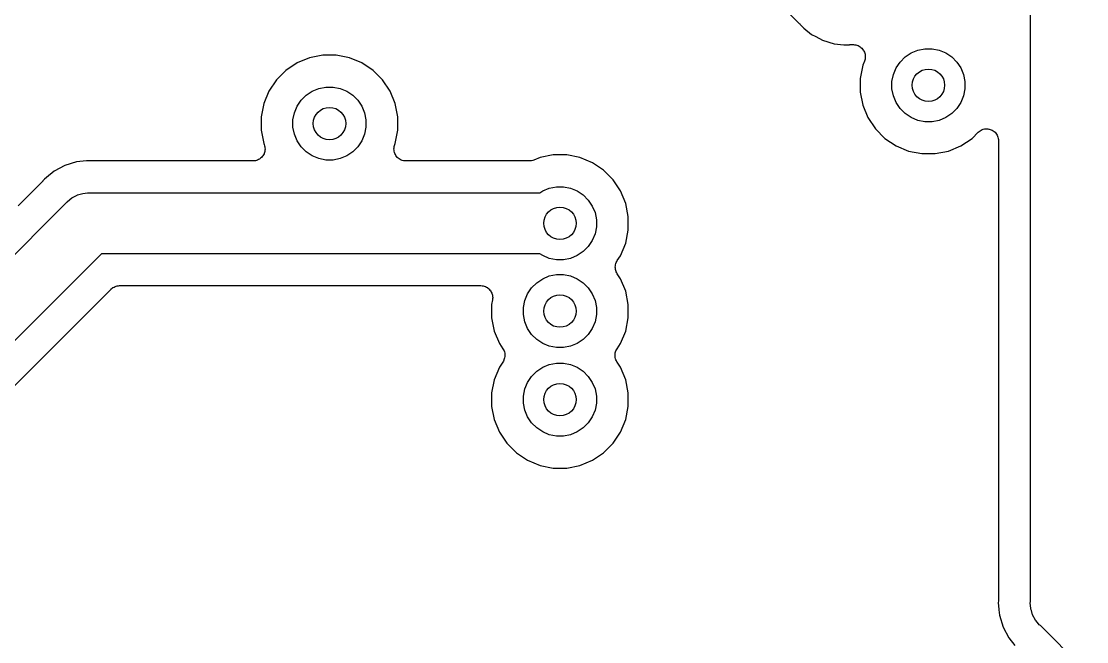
# Model space of a CAD drawing. Extents: x 3.6 to 7.49, y -4.48 to -2.36.
# Drawn here: x 3.872 to 4.397, y -3.804 to -3.498 of the extents above; entities that cross this region are included whole.
import ezdxf

# ---------------------------------------------------------------- set-up
doc = ezdxf.new("R2010")
doc.units = 0
doc.header["$MEASUREMENT"] = 0
doc.layers.add('BLACK', color=7, linetype='CONTINUOUS')

msp = doc.modelspace()

# ---------------------------------------------------------------- linework, layer by layer
at = {"layer": 'BLACK', "linetype": 'CONTINUOUS'}
for p, q in [((4.36965, -3.78391), (4.36965, -3.29956)), ((4.17008, -3.41317), (4.25572, -3.49882)), ((4.25572, -3.49882), (4.25578, -3.49887)), ((4.25578, -3.49887), (4.25594, -3.49907)), ((4.25594, -3.49907), (4.25611, -3.49924)), ((4.25611, -3.49924), (4.25689, -3.50019)), ((4.25689, -3.50019), (4.25784, -3.50097)), ((4.25784, -3.50097), (4.25784, -3.50097)), ((4.25784, -3.50097), (4.26157, -3.50404)), ((4.26157, -3.50404), (4.26364, -3.50514)), ((4.26364, -3.50514), (4.26365, -3.50514)), ((4.26365, -3.50514), (4.26692, -3.50689)), ((4.26692, -3.50689), (4.27271, -3.50865)), ((4.27271, -3.50865), (4.27752, -3.50912)), ((4.27752, -3.50912), (4.27752, -3.50912)), ((4.27752, -3.50912), (4.27874, -3.50924)), ((4.27874, -3.50924), (4.27996, -3.50912)), ((4.27996, -3.50912), (4.28004, -3.50912)), ((4.28004, -3.50912), (4.28029, -3.50912)), ((4.28029, -3.50912), (4.28054, -3.50909)), ((4.28054, -3.50909), (4.28223, -3.50909)), ((4.28223, -3.50909), (4.28227, -3.50909)), ((4.28227, -3.50909), (4.28228, -3.50909)), ((4.28228, -3.50909), (4.28228, -3.50909)), ((4.28228, -3.50909), (4.28231, -3.5091)), ((4.28231, -3.5091), (4.28286, -3.50916)), ((4.28286, -3.50916), (4.28342, -3.50922)), ((4.28342, -3.50922), (4.28344, -3.50922)), ((4.28344, -3.50922), (4.28345, -3.50922)), ((4.28345, -3.50922), (4.28398, -3.50939)), ((4.28398, -3.50939), (4.28452, -3.50956)), ((4.28452, -3.50956), (4.28454, -3.50957)), ((4.28454, -3.50957), (4.28455, -3.50957)), ((4.28455, -3.50957), (4.28504, -3.50984)), ((4.28504, -3.50984), (4.28554, -3.51011)), ((4.28554, -3.51011), (4.28555, -3.51012)), ((4.28555, -3.51012), (4.28556, -3.51013)), ((4.28556, -3.51013), (4.28599, -3.51049)), ((4.28599, -3.51049), (4.28642, -3.51085)), ((4.28642, -3.51085), (4.28643, -3.51086)), ((4.28643, -3.51086), (4.28644, -3.51087)), ((4.28644, -3.51087), (4.28679, -3.5113)), ((4.28679, -3.5113), (4.28715, -3.51174)), ((4.28715, -3.51174), (4.28716, -3.51175)), ((4.28716, -3.51175), (4.28717, -3.51177)), ((4.28717, -3.51177), (4.28742, -3.51226)), ((4.28742, -3.51226), (4.28769, -3.51276)), ((4.28769, -3.51276), (4.28769, -3.51277)), ((4.28769, -3.51277), (4.2877, -3.51279)), ((4.2877, -3.51279), (4.28786, -3.51332)), ((4.31077, -3.51318), (4.31404, -3.51183)), ((4.31404, -3.51183), (4.31752, -3.51113)), ((4.31752, -3.51113), (4.32106, -3.51113)), ((4.32106, -3.51113), (4.32454, -3.51183)), ((4.32454, -3.51183), (4.32782, -3.51318)), ((4.00764, -3.51812), (4.00211, -3.52182)), ((4.01378, -3.51558), (4.00764, -3.51812)), ((4.0203, -3.51428), (4.01378, -3.51558)), ((4.02695, -3.51428), (4.0203, -3.51428)), ((4.03347, -3.51558), (4.02695, -3.51428)), ((4.03961, -3.51812), (4.03347, -3.51558)), ((4.04514, -3.52182), (4.03961, -3.51812)), ((4.28768, -3.51726), (4.28684, -3.51929)), ((4.28784, -3.51672), (4.28768, -3.51726)), ((4.28801, -3.51619), (4.28784, -3.51672)), ((4.28786, -3.51332), (4.28802, -3.51386)), ((4.28802, -3.51616), (4.28801, -3.51617)), ((4.28801, -3.51617), (4.28801, -3.51619)), ((4.28802, -3.51386), (4.28802, -3.51388)), ((4.28802, -3.51388), (4.28803, -3.51389)), ((4.28807, -3.5156), (4.28802, -3.51616)), ((4.28803, -3.51389), (4.28808, -3.51445)), ((4.28813, -3.51504), (4.28807, -3.5156)), ((4.28808, -3.51445), (4.28813, -3.51501)), ((4.28813, -3.51501), (4.28813, -3.51503)), ((4.28813, -3.51503), (4.28813, -3.51504)), ((4.30334, -3.52061), (4.30531, -3.51766)), ((4.30531, -3.51766), (4.30782, -3.51515)), ((4.30782, -3.51515), (4.31077, -3.51318)), ((4.32782, -3.51318), (4.33077, -3.51515)), ((4.33077, -3.51515), (4.33327, -3.51766)), ((4.33327, -3.51766), (4.33524, -3.52061)), ((4.00211, -3.52182), (3.99741, -3.52652)), ((4.04984, -3.52652), (4.04514, -3.52182)), ((4.28684, -3.51929), (4.28554, -3.52581)), ((4.30198, -3.52388), (4.30334, -3.52061)), ((4.33524, -3.52061), (4.3366, -3.52388)), ((3.99741, -3.52652), (3.99371, -3.53205)), ((4.05353, -3.53205), (4.04984, -3.52652)), ((4.28554, -3.52581), (4.28554, -3.53246)), ((4.30129, -3.52736), (4.30198, -3.52388)), ((4.30129, -3.53091), (4.30129, -3.52736)), ((4.3366, -3.52388), (4.33729, -3.52736)), ((4.33729, -3.52736), (4.33729, -3.53091)), ((3.99371, -3.53205), (3.99117, -3.53819)), ((4.00964, -3.53656), (4.01215, -3.53405)), ((4.01215, -3.53405), (4.0151, -3.53208)), ((4.0151, -3.53208), (4.01837, -3.53072)), ((4.01837, -3.53072), (4.02185, -3.53003)), ((4.02185, -3.53003), (4.02539, -3.53003)), ((4.02539, -3.53003), (4.02887, -3.53072)), ((4.02887, -3.53072), (4.03215, -3.53208)), ((4.03215, -3.53208), (4.0351, -3.53405)), ((4.0351, -3.53405), (4.0376, -3.53656)), ((4.05607, -3.53819), (4.05353, -3.53205)), ((4.28554, -3.53246), (4.28684, -3.53898)), ((4.30198, -3.53438), (4.30129, -3.53091)), ((4.33729, -3.53091), (4.3366, -3.53438)), ((3.99117, -3.53819), (3.98987, -3.54471)), ((4.00767, -3.53951), (4.00964, -3.53656)), ((4.0376, -3.53656), (4.03957, -3.53951)), ((4.05737, -3.54471), (4.05607, -3.53819)), ((4.28684, -3.53898), (4.28938, -3.54512)), ((4.30334, -3.53766), (4.30198, -3.53438)), ((4.30531, -3.54061), (4.30334, -3.53766)), ((4.33524, -3.53766), (4.33327, -3.54061)), ((4.3366, -3.53438), (4.33524, -3.53766)), ((4.00562, -3.54626), (4.00631, -3.54278)), ((4.00631, -3.54278), (4.00767, -3.53951)), ((4.03957, -3.53951), (4.04093, -3.54278)), ((4.04093, -3.54278), (4.04162, -3.54626)), ((4.30782, -3.54312), (4.30531, -3.54061)), ((4.31077, -3.54509), (4.30782, -3.54312)), ((4.33077, -3.54312), (4.32782, -3.54509)), ((4.33327, -3.54061), (4.33077, -3.54312)), ((3.98987, -3.54471), (3.98987, -3.55136)), ((4.00562, -3.5498), (4.00562, -3.54626)), ((4.00631, -3.55328), (4.00562, -3.5498)), ((4.04162, -3.5498), (4.04093, -3.55328)), ((4.04162, -3.54626), (4.04162, -3.5498)), ((4.05737, -3.55136), (4.05737, -3.54471)), ((4.28938, -3.54512), (4.29308, -3.55065)), ((4.31404, -3.54644), (4.31077, -3.54509)), ((4.31752, -3.54713), (4.31404, -3.54644)), ((4.32106, -3.54713), (4.31752, -3.54713)), ((4.32454, -3.54644), (4.32106, -3.54713)), ((4.32782, -3.54509), (4.32454, -3.54644)), ((3.98987, -3.55136), (3.99117, -3.55788)), ((4.00767, -3.55656), (4.00631, -3.55328)), ((4.04093, -3.55328), (4.03957, -3.55656)), ((4.05607, -3.55788), (4.05737, -3.55136)), ((4.29308, -3.55065), (4.29778, -3.55535)), ((4.3408, -3.55535), (4.34382, -3.55234)), ((4.34382, -3.55234), (4.34386, -3.55229)), ((4.34386, -3.55229), (4.34388, -3.55228)), ((4.34386, -3.55229), (4.34386, -3.55229)), ((4.34386, -3.55229), (4.34386, -3.55229)), ((4.34388, -3.55228), (4.34431, -3.55193)), ((4.34431, -3.55193), (4.34476, -3.55157)), ((4.34476, -3.55157), (4.34477, -3.55157)), ((4.34477, -3.55157), (4.34478, -3.55156)), ((4.34478, -3.55156), (4.34527, -3.5513)), ((4.34527, -3.5513), (4.34578, -3.55104)), ((4.34578, -3.55104), (4.34579, -3.55103)), ((4.34579, -3.55103), (4.3458, -3.55103)), ((4.3458, -3.55103), (4.34634, -3.55087)), ((4.34634, -3.55087), (4.34689, -3.55071)), ((4.34689, -3.55071), (4.3469, -3.55071)), ((4.3469, -3.55071), (4.34691, -3.55071)), ((4.34691, -3.55071), (4.34747, -3.55066)), ((4.34747, -3.55066), (4.34803, -3.55061)), ((4.34803, -3.55061), (4.34804, -3.55061)), ((4.34804, -3.55061), (4.34805, -3.55061)), ((4.34805, -3.55061), (4.34862, -3.55067)), ((4.34862, -3.55067), (4.34918, -3.55073)), ((4.34918, -3.55073), (4.34919, -3.55073)), ((4.34919, -3.55073), (4.3492, -3.55073)), ((4.3492, -3.55073), (4.34975, -3.5509)), ((4.34975, -3.5509), (4.35028, -3.55107)), ((4.35028, -3.55107), (4.35029, -3.55107)), ((4.35029, -3.55107), (4.3503, -3.55108)), ((4.3503, -3.55108), (4.3508, -3.55135)), ((4.3508, -3.55135), (4.35129, -3.55162)), ((4.35129, -3.55162), (4.3513, -3.55162)), ((4.3513, -3.55162), (4.35131, -3.55163)), ((4.35131, -3.55163), (4.35174, -3.55198)), ((4.35174, -3.55198), (4.35218, -3.55235)), ((4.35218, -3.55235), (4.35219, -3.55236)), ((4.35219, -3.55236), (4.3522, -3.55236)), ((4.3522, -3.55236), (4.35255, -3.5528)), ((4.35255, -3.5528), (4.35291, -3.55324)), ((4.35291, -3.55324), (4.35292, -3.55325)), ((4.35292, -3.55325), (4.35292, -3.55326)), ((4.35292, -3.55326), (4.35318, -3.55375)), ((4.35318, -3.55375), (4.35345, -3.55426)), ((4.35345, -3.55426), (4.35346, -3.55427)), ((4.35346, -3.55427), (4.35346, -3.55428)), ((4.35346, -3.55428), (4.35362, -3.55482)), ((4.35362, -3.55482), (4.35379, -3.55536)), ((3.99117, -3.55788), (3.99136, -3.55833)), ((3.99136, -3.55833), (3.99138, -3.55838)), ((3.99138, -3.55838), (3.99138, -3.55838)), ((3.99138, -3.55838), (3.99138, -3.55838)), ((3.99138, -3.55838), (3.99139, -3.55841)), ((3.99139, -3.55841), (3.99155, -3.55894)), ((3.99155, -3.55894), (3.9917, -3.55948)), ((3.9917, -3.55948), (3.99171, -3.5595)), ((3.99171, -3.5595), (3.99171, -3.55951)), ((3.99171, -3.55951), (3.99176, -3.56007)), ((3.99176, -3.56007), (3.99181, -3.56063)), ((4.00964, -3.55951), (4.00767, -3.55656)), ((4.01215, -3.56201), (4.00964, -3.55951)), ((4.0376, -3.55951), (4.0351, -3.56201)), ((4.03957, -3.55656), (4.0376, -3.55951)), ((4.05544, -3.56055), (4.05549, -3.55999)), ((4.05549, -3.55999), (4.05555, -3.55943)), ((4.05555, -3.55942), (4.05556, -3.5594)), ((4.05555, -3.55943), (4.05555, -3.55942)), ((4.05556, -3.5594), (4.05572, -3.55887)), ((4.05572, -3.55887), (4.05588, -3.55833)), ((4.05588, -3.55833), (4.05607, -3.55788)), ((4.29778, -3.55535), (4.30331, -3.55904)), ((4.30331, -3.55904), (4.30945, -3.56158)), ((4.32914, -3.56158), (4.33528, -3.55904)), ((4.33528, -3.55904), (4.3408, -3.55535)), ((4.35379, -3.55536), (4.35379, -3.55537)), ((4.35379, -3.55537), (4.35379, -3.55538)), ((4.35379, -3.55538), (4.35384, -3.55594)), ((4.35384, -3.55594), (4.3539, -3.55651)), ((4.3539, -3.55651), (4.3539, -3.78285)), ((3.98915, -3.56553), (3.98865, -3.56578)), ((3.98916, -3.56552), (3.98915, -3.56553)), ((3.98917, -3.56551), (3.98916, -3.56552)), ((3.98961, -3.56515), (3.98917, -3.56551)), ((3.99004, -3.5648), (3.98961, -3.56515)), ((3.99005, -3.56479), (3.99004, -3.5648)), ((3.99006, -3.56478), (3.99005, -3.56479)), ((3.99042, -3.56435), (3.99006, -3.56478)), ((3.99078, -3.56392), (3.99042, -3.56435)), ((3.99079, -3.5639), (3.99078, -3.56392)), ((3.9908, -3.56389), (3.99079, -3.5639)), ((3.99107, -3.5634), (3.9908, -3.56389)), ((3.99134, -3.56291), (3.99107, -3.5634)), ((3.99135, -3.56288), (3.99134, -3.56289)), ((3.99134, -3.56289), (3.99134, -3.56291)), ((3.99151, -3.56234), (3.99135, -3.56288)), ((3.99168, -3.56181), (3.99151, -3.56234)), ((3.99169, -3.56178), (3.99168, -3.56179)), ((3.99168, -3.56179), (3.99168, -3.56181)), ((3.99175, -3.56121), (3.99169, -3.56178)), ((3.99181, -3.56066), (3.99175, -3.56121)), ((3.99181, -3.56063), (3.99181, -3.56065)), ((3.99181, -3.56065), (3.99181, -3.56066)), ((4.0151, -3.56398), (4.01215, -3.56201)), ((4.01837, -3.56534), (4.0151, -3.56398)), ((4.02185, -3.56603), (4.01837, -3.56534)), ((4.02887, -3.56534), (4.02539, -3.56603)), ((4.03215, -3.56398), (4.02887, -3.56534)), ((4.0351, -3.56201), (4.03215, -3.56398)), ((4.05544, -3.56056), (4.05544, -3.56055)), ((4.05544, -3.56058), (4.05544, -3.56056)), ((4.05549, -3.56114), (4.05544, -3.56058)), ((4.05554, -3.5617), (4.05549, -3.56114)), ((4.05554, -3.56171), (4.05554, -3.5617)), ((4.05555, -3.56173), (4.05554, -3.56171)), ((4.0557, -3.56226), (4.05555, -3.56173)), ((4.05587, -3.5628), (4.0557, -3.56226)), ((4.05587, -3.56282), (4.05587, -3.5628)), ((4.05588, -3.56283), (4.05587, -3.56282)), ((4.05614, -3.56333), (4.05588, -3.56283)), ((4.0564, -3.56382), (4.05614, -3.56333)), ((4.05641, -3.56384), (4.0564, -3.56382)), ((4.05642, -3.56385), (4.05641, -3.56384)), ((4.05677, -3.56428), (4.05642, -3.56385)), ((4.05712, -3.56472), (4.05677, -3.56428)), ((4.05713, -3.56473), (4.05712, -3.56472)), ((4.05714, -3.56474), (4.05713, -3.56473)), ((4.05757, -3.5651), (4.05714, -3.56474)), ((4.058, -3.56546), (4.05757, -3.5651)), ((4.05802, -3.56547), (4.058, -3.56546)), ((4.05803, -3.56548), (4.05802, -3.56547)), ((4.05852, -3.56575), (4.05803, -3.56548)), ((4.12756, -3.56479), (4.12453, -3.56605)), ((4.13408, -3.5635), (4.12756, -3.56479)), ((4.14073, -3.5635), (4.13408, -3.5635)), ((4.14725, -3.56479), (4.14073, -3.5635)), ((4.15339, -3.56734), (4.14725, -3.56479)), ((4.30945, -3.56158), (4.31597, -3.56288)), ((4.31597, -3.56288), (4.32262, -3.56288)), ((4.32262, -3.56288), (4.32914, -3.56158)), ((3.89301, -3.5687), (3.88767, -3.57155)), ((3.89881, -3.56694), (3.89301, -3.5687)), ((3.90361, -3.56647), (3.89881, -3.56694)), ((3.90484, -3.56635), (3.90361, -3.56647)), ((3.90361, -3.56647), (3.90361, -3.56647)), ((3.90606, -3.56647), (3.90484, -3.56635)), ((3.90631, -3.56647), (3.90606, -3.56647)), ((3.90655, -3.5665), (3.90631, -3.56647)), ((3.90664, -3.5665), (3.90655, -3.5665)), ((3.9859, -3.5665), (3.90664, -3.5665)), ((3.98647, -3.56644), (3.9859, -3.5665)), ((3.98702, -3.56639), (3.98647, -3.56644)), ((3.98704, -3.56639), (3.98702, -3.56639)), ((3.98705, -3.56638), (3.98704, -3.56639)), ((3.98759, -3.56622), (3.98705, -3.56638)), ((3.98813, -3.56606), (3.98759, -3.56622)), ((3.98814, -3.56605), (3.98813, -3.56606)), ((3.98815, -3.56605), (3.98814, -3.56605)), ((3.98865, -3.56578), (3.98815, -3.56605)), ((4.02539, -3.56603), (4.02185, -3.56603)), ((4.05901, -3.56602), (4.05852, -3.56575)), ((4.05903, -3.56602), (4.05901, -3.56602)), ((4.05904, -3.56603), (4.05903, -3.56602)), ((4.05958, -3.5662), (4.05904, -3.56603)), ((4.06011, -3.56637), (4.05958, -3.5662)), ((4.06013, -3.56637), (4.06011, -3.56637)), ((4.06014, -3.56637), (4.06013, -3.56637)), ((4.0607, -3.56643), (4.06014, -3.56637)), ((4.06126, -3.5665), (4.0607, -3.56643)), ((4.06129, -3.5665), (4.06126, -3.5665)), ((4.06134, -3.5665), (4.06129, -3.5665)), ((4.06129, -3.5665), (4.06129, -3.5665)), ((4.06129, -3.5665), (4.06129, -3.5665)), ((4.12227, -3.5665), (4.06134, -3.5665)), ((4.12281, -3.56644), (4.12227, -3.5665)), ((4.12335, -3.5664), (4.12281, -3.56644)), ((4.12338, -3.56639), (4.12335, -3.5664)), ((4.12342, -3.56638), (4.12338, -3.56639)), ((4.12394, -3.56623), (4.12342, -3.56638)), ((4.12445, -3.56608), (4.12394, -3.56623)), ((4.12452, -3.56605), (4.12445, -3.56608)), ((4.12453, -3.56605), (4.12452, -3.56605)), ((4.12452, -3.56605), (4.12452, -3.56605)), ((4.12452, -3.56605), (4.12452, -3.56605)), ((4.15891, -3.57103), (4.15339, -3.56734)), ((3.88299, -3.5754), (3.88221, -3.57635)), ((3.88394, -3.57462), (3.88299, -3.5754)), ((3.88767, -3.57155), (3.88394, -3.57462)), ((3.88394, -3.57462), (3.88394, -3.57462)), ((4.16362, -3.57573), (4.15891, -3.57103)), ((4.16731, -3.58126), (4.16362, -3.57573)), ((3.88182, -3.57677), (3.86992, -3.58868)), ((3.88198, -3.57658), (3.88182, -3.57677)), ((3.88216, -3.57641), (3.88198, -3.57658)), ((3.88221, -3.57635), (3.88216, -3.57641)), ((4.12745, -3.58224), (4.12888, -3.58129)), ((4.12888, -3.58129), (4.13215, -3.57994)), ((4.13215, -3.57994), (4.13563, -3.57924)), ((4.13563, -3.57924), (4.13917, -3.57924)), ((4.13917, -3.57924), (4.14265, -3.57994)), ((4.14265, -3.57994), (4.14593, -3.58129)), ((4.14593, -3.58129), (4.14888, -3.58326)), ((4.16985, -3.5874), (4.16731, -3.58126)), ((3.89371, -3.58716), (3.89418, -3.58659)), ((3.89418, -3.58659), (3.89548, -3.58552)), ((3.89548, -3.58552), (3.89646, -3.58471)), ((3.89646, -3.58471), (3.89907, -3.58332)), ((3.89907, -3.58332), (3.89925, -3.58326)), ((3.89925, -3.58326), (3.90189, -3.58246)), ((3.90189, -3.58246), (3.9041, -3.58224)), ((3.9041, -3.58224), (3.90484, -3.58217)), ((3.9041, -3.58224), (3.9041, -3.58224)), ((3.90484, -3.58217), (3.90557, -3.58224)), ((3.90557, -3.58224), (4.12745, -3.58224)), ((4.14888, -3.58326), (4.15138, -3.58577)), ((4.15138, -3.58577), (4.15335, -3.58872)), ((3.84409, -3.63678), (3.89371, -3.58716)), ((4.15335, -3.58872), (4.15471, -3.59199)), ((4.17115, -3.59392), (4.16985, -3.5874)), ((4.15471, -3.59199), (4.1554, -3.59547)), ((4.1554, -3.59547), (4.1554, -3.59902)), ((4.17115, -3.60057), (4.17115, -3.59392)), ((4.1554, -3.59902), (4.15471, -3.60249)), ((4.16985, -3.60709), (4.17115, -3.60057)), ((4.15335, -3.60577), (4.15138, -3.60872)), ((4.15471, -3.60249), (4.15335, -3.60577)), ((4.16731, -3.61323), (4.16985, -3.60709)), ((3.91105, -3.61224), (3.84673, -3.67656)), ((4.12745, -3.61224), (3.91105, -3.61224)), ((4.12888, -3.6132), (4.12745, -3.61224)), ((4.14888, -3.61123), (4.14593, -3.6132)), ((4.15138, -3.60872), (4.14888, -3.61123)), ((4.13215, -3.61455), (4.12888, -3.6132)), ((4.13563, -3.61524), (4.13215, -3.61455)), ((4.13917, -3.61524), (4.13563, -3.61524)), ((4.14265, -3.61455), (4.13917, -3.61524)), ((4.14593, -3.6132), (4.14265, -3.61455)), ((4.16478, -3.61828), (4.16483, -3.61774)), ((4.16483, -3.61774), (4.16484, -3.61771)), ((4.16484, -3.61768), (4.16501, -3.61716)), ((4.16484, -3.61771), (4.16484, -3.61768)), ((4.16501, -3.61716), (4.16517, -3.61663)), ((4.16517, -3.61663), (4.16518, -3.61661)), ((4.16518, -3.61661), (4.16519, -3.61659)), ((4.16519, -3.61659), (4.16545, -3.6161)), ((4.16545, -3.6161), (4.16571, -3.61562)), ((4.16571, -3.61562), (4.16731, -3.61323)), ((4.12888, -3.6246), (4.13215, -3.62324)), ((4.13215, -3.62324), (4.13563, -3.62255)), ((4.13563, -3.62255), (4.13917, -3.62255)), ((4.13917, -3.62255), (4.14265, -3.62324)), ((4.14265, -3.62324), (4.14593, -3.6246)), ((4.16472, -3.61883), (4.16478, -3.61828)), ((4.16472, -3.61886), (4.16472, -3.61883)), ((4.16472, -3.61888), (4.16472, -3.61886)), ((4.16477, -3.61943), (4.16472, -3.61888)), ((4.16482, -3.61998), (4.16477, -3.61943)), ((4.16483, -3.62), (4.16482, -3.61998)), ((4.16483, -3.62003), (4.16483, -3.62)), ((4.16499, -3.62056), (4.16483, -3.62003)), ((4.16514, -3.62109), (4.16499, -3.62056)), ((4.16515, -3.62111), (4.16514, -3.62109)), ((4.16516, -3.62113), (4.16515, -3.62111)), ((4.16541, -3.62162), (4.16516, -3.62113)), ((4.16567, -3.62211), (4.16541, -3.62162)), ((4.1657, -3.62215), (4.16567, -3.62211)), ((4.16571, -3.62218), (4.1657, -3.62215)), ((4.1657, -3.62215), (4.1657, -3.62215)), ((4.1657, -3.62215), (4.1657, -3.62215)), ((4.16731, -3.62457), (4.16571, -3.62218)), ((3.9168, -3.62894), (3.91728, -3.6287)), ((3.91728, -3.6287), (3.91777, -3.62844)), ((3.91777, -3.62844), (3.9178, -3.62843)), ((3.9178, -3.62843), (3.91782, -3.62841)), ((3.91782, -3.62841), (3.91835, -3.62826)), ((3.91835, -3.62826), (3.91887, -3.6281)), ((3.91887, -3.6281), (3.9189, -3.6281)), ((3.9189, -3.6281), (3.91893, -3.62809)), ((3.91893, -3.62809), (3.91948, -3.62805)), ((3.91948, -3.62805), (3.92002, -3.62799)), ((3.92002, -3.62799), (4.09829, -3.62799)), ((4.09829, -3.62799), (4.09834, -3.62799)), ((4.09834, -3.62799), (4.09834, -3.62799)), ((4.09834, -3.62799), (4.09834, -3.62799)), ((4.09834, -3.62799), (4.09838, -3.62799)), ((4.09838, -3.62799), (4.09893, -3.62806)), ((4.09893, -3.62806), (4.09949, -3.62811)), ((4.09949, -3.62811), (4.0995, -3.62812)), ((4.0995, -3.62812), (4.09952, -3.62812)), ((4.09952, -3.62812), (4.10006, -3.62829)), ((4.10006, -3.62829), (4.10059, -3.62846)), ((4.10059, -3.62846), (4.1006, -3.62846)), ((4.1006, -3.62846), (4.10062, -3.62847)), ((4.10062, -3.62847), (4.10111, -3.62874)), ((4.10111, -3.62874), (4.1016, -3.629)), ((4.12342, -3.62908), (4.12593, -3.62657)), ((4.12593, -3.62657), (4.12888, -3.6246)), ((4.14593, -3.6246), (4.14888, -3.62657)), ((4.14888, -3.62657), (4.15138, -3.62908)), ((4.16985, -3.63071), (4.16731, -3.62457)), ((3.86153, -3.68404), (3.91584, -3.62972)), ((3.91584, -3.62972), (3.91586, -3.62971)), ((3.91586, -3.62971), (3.9159, -3.62966)), ((3.91586, -3.62971), (3.91586, -3.62971)), ((3.91586, -3.62971), (3.91586, -3.62971)), ((3.9159, -3.62966), (3.91633, -3.62932)), ((3.91633, -3.62932), (3.91675, -3.62898)), ((3.91675, -3.62898), (3.91678, -3.62896)), ((3.91678, -3.62896), (3.9168, -3.62894)), ((4.1016, -3.629), (4.10161, -3.62902)), ((4.10161, -3.62902), (4.10163, -3.62902)), ((4.10163, -3.62902), (4.10206, -3.62939)), ((4.10206, -3.62939), (4.10249, -3.62974)), ((4.10249, -3.62974), (4.1025, -3.62975)), ((4.1025, -3.62975), (4.10251, -3.62977)), ((4.10251, -3.62977), (4.10286, -3.6302)), ((4.10286, -3.6302), (4.10322, -3.63063)), ((4.10322, -3.63063), (4.10322, -3.63065)), ((4.10322, -3.63065), (4.10324, -3.63066)), ((4.10324, -3.63066), (4.1035, -3.63116)), ((4.1035, -3.63116), (4.10376, -3.63165)), ((4.10376, -3.63165), (4.10376, -3.63167)), ((4.10376, -3.63167), (4.10377, -3.63169)), ((4.10377, -3.63169), (4.10393, -3.63222)), ((4.10393, -3.63222), (4.10409, -3.63276)), ((4.10409, -3.63276), (4.10409, -3.63277)), ((4.10409, -3.63277), (4.1041, -3.63279)), ((4.1041, -3.63279), (4.10415, -3.63334)), ((4.1042, -3.63394), (4.10414, -3.63449)), ((4.10415, -3.63334), (4.1042, -3.6339)), ((4.1042, -3.6339), (4.1042, -3.63392)), ((4.1042, -3.63392), (4.1042, -3.63394)), ((4.12009, -3.6353), (4.12145, -3.63203)), ((4.12145, -3.63203), (4.12342, -3.62908)), ((4.15138, -3.62908), (4.15335, -3.63203)), ((4.15335, -3.63203), (4.15471, -3.6353)), ((4.17115, -3.63723), (4.16985, -3.63071)), ((4.10409, -3.63505), (4.10365, -3.63723)), ((4.10365, -3.63723), (4.10365, -3.64387)), ((4.10414, -3.63449), (4.10409, -3.63505)), ((4.1194, -3.63878), (4.12009, -3.6353)), ((4.1194, -3.64232), (4.1194, -3.63878)), ((4.15471, -3.6353), (4.1554, -3.63878)), ((4.1554, -3.63878), (4.1554, -3.64232)), ((4.17115, -3.64387), (4.17115, -3.63723)), ((4.10365, -3.64387), (4.10495, -3.6504)), ((4.12009, -3.6458), (4.1194, -3.64232)), ((4.1554, -3.64232), (4.15471, -3.6458)), ((4.16985, -3.6504), (4.17115, -3.64387)), ((4.12145, -3.64908), (4.12009, -3.6458)), ((4.12342, -3.65203), (4.12145, -3.64908)), ((4.15335, -3.64908), (4.15138, -3.65203)), ((4.15471, -3.6458), (4.15335, -3.64908)), ((4.10495, -3.6504), (4.10749, -3.65654)), ((4.12593, -3.65453), (4.12342, -3.65203)), ((4.12888, -3.6565), (4.12593, -3.65453)), ((4.14888, -3.65453), (4.14593, -3.6565)), ((4.15138, -3.65203), (4.14888, -3.65453)), ((4.16731, -3.65654), (4.16985, -3.6504)), ((4.10749, -3.65654), (4.10922, -3.65912)), ((4.10922, -3.65912), (4.10924, -3.65915)), ((4.10924, -3.65915), (4.10924, -3.65915)), ((4.10924, -3.65915), (4.10924, -3.65915)), ((4.10924, -3.65915), (4.10927, -3.65919)), ((4.10927, -3.65919), (4.10952, -3.65968)), ((4.10952, -3.65968), (4.10978, -3.66017)), ((4.10978, -3.66017), (4.10978, -3.66019)), ((4.10978, -3.66019), (4.1098, -3.66021)), ((4.1098, -3.66021), (4.10995, -3.66074)), ((4.13215, -3.65786), (4.12888, -3.6565)), ((4.13563, -3.65855), (4.13215, -3.65786)), ((4.13917, -3.65855), (4.13563, -3.65855)), ((4.14265, -3.65786), (4.13917, -3.65855)), ((4.14593, -3.6565), (4.14265, -3.65786)), ((4.16488, -3.66066), (4.16504, -3.66014)), ((4.16504, -3.66014), (4.16505, -3.66011)), ((4.16505, -3.66011), (4.16506, -3.66009)), ((4.16506, -3.66009), (4.16532, -3.65961)), ((4.16532, -3.65961), (4.16558, -3.65912)), ((4.16558, -3.65912), (4.16731, -3.65654)), ((4.10948, -3.6652), (4.10922, -3.66568)), ((4.10974, -3.66471), (4.10948, -3.6652)), ((4.10975, -3.66469), (4.10974, -3.66471)), ((4.10976, -3.66467), (4.10975, -3.66469)), ((4.10993, -3.66414), (4.10976, -3.66467)), ((4.11009, -3.66361), (4.10993, -3.66414)), ((4.10995, -3.66074), (4.11011, -3.66127)), ((4.1101, -3.66356), (4.11009, -3.66359)), ((4.11009, -3.66359), (4.11009, -3.66361)), ((4.11016, -3.66301), (4.1101, -3.66356)), ((4.11011, -3.66127), (4.11011, -3.6613)), ((4.11011, -3.6613), (4.11012, -3.66132)), ((4.11012, -3.66132), (4.11016, -3.66187)), ((4.11016, -3.66187), (4.11022, -3.66242)), ((4.11022, -3.66247), (4.11016, -3.66301)), ((4.11022, -3.66242), (4.11021, -3.66244)), ((4.11021, -3.66244), (4.11022, -3.66247)), ((4.16459, -3.66233), (4.16465, -3.66179)), ((4.16459, -3.66236), (4.16459, -3.66233)), ((4.16459, -3.66239), (4.16459, -3.66236)), ((4.16464, -3.66293), (4.16459, -3.66239)), ((4.16469, -3.66348), (4.16464, -3.66293)), ((4.16465, -3.66179), (4.1647, -3.66124)), ((4.16469, -3.66351), (4.16469, -3.66348)), ((4.1647, -3.66353), (4.16469, -3.66351)), ((4.1647, -3.66124), (4.16471, -3.66121)), ((4.16485, -3.66406), (4.1647, -3.66353)), ((4.16471, -3.66119), (4.16488, -3.66066)), ((4.16471, -3.66121), (4.16471, -3.66119)), ((4.16501, -3.66459), (4.16485, -3.66406)), ((4.16502, -3.66461), (4.16501, -3.66459)), ((4.16503, -3.66464), (4.16502, -3.66461)), ((4.16528, -3.66512), (4.16503, -3.66464)), ((4.16554, -3.66561), (4.16528, -3.66512)), ((4.10749, -3.66827), (4.10495, -3.67441)), ((4.10922, -3.66568), (4.10749, -3.66827)), ((4.12342, -3.67278), (4.12593, -3.67027)), ((4.12593, -3.67027), (4.12888, -3.6683)), ((4.12888, -3.6683), (4.13215, -3.66694)), ((4.13215, -3.66694), (4.13563, -3.66625)), ((4.13563, -3.66625), (4.13917, -3.66625)), ((4.13917, -3.66625), (4.14265, -3.66694)), ((4.14265, -3.66694), (4.14593, -3.6683)), ((4.14593, -3.6683), (4.14888, -3.67027)), ((4.14888, -3.67027), (4.15138, -3.67278)), ((4.16556, -3.66566), (4.16554, -3.66561)), ((4.16557, -3.66566), (4.16556, -3.66566)), ((4.16558, -3.66568), (4.16557, -3.66566)), ((4.16557, -3.66566), (4.16557, -3.66566)), ((4.16731, -3.66827), (4.16558, -3.66568)), ((4.16985, -3.67441), (4.16731, -3.66827)), ((4.10495, -3.67441), (4.10365, -3.68093)), ((4.12009, -3.679), (4.12145, -3.67573)), ((4.12145, -3.67573), (4.12342, -3.67278)), ((4.15138, -3.67278), (4.15335, -3.67573)), ((4.15335, -3.67573), (4.15471, -3.679)), ((4.17115, -3.68093), (4.16985, -3.67441)), ((4.10365, -3.68093), (4.10365, -3.68758)), ((4.1194, -3.68248), (4.12009, -3.679)), ((4.15471, -3.679), (4.1554, -3.68248)), ((4.17115, -3.68758), (4.17115, -3.68093)), ((4.1194, -3.68602), (4.1194, -3.68248)), ((4.12009, -3.6895), (4.1194, -3.68602)), ((4.1554, -3.68602), (4.15471, -3.6895)), ((4.1554, -3.68248), (4.1554, -3.68602)), ((4.10365, -3.68758), (4.10495, -3.6941)), ((4.12145, -3.69278), (4.12009, -3.6895)), ((4.15471, -3.6895), (4.15335, -3.69278)), ((4.16985, -3.6941), (4.17115, -3.68758)), ((4.10495, -3.6941), (4.10749, -3.70024)), ((4.12342, -3.69573), (4.12145, -3.69278)), ((4.12593, -3.69823), (4.12342, -3.69573)), ((4.15138, -3.69573), (4.14888, -3.69823)), ((4.15335, -3.69278), (4.15138, -3.69573)), ((4.16731, -3.70024), (4.16985, -3.6941)), ((4.10749, -3.70024), (4.11119, -3.70577)), ((4.12888, -3.7002), (4.12593, -3.69823)), ((4.13215, -3.70156), (4.12888, -3.7002)), ((4.13563, -3.70225), (4.13215, -3.70156)), ((4.13917, -3.70225), (4.13563, -3.70225)), ((4.14265, -3.70156), (4.13917, -3.70225)), ((4.14593, -3.7002), (4.14265, -3.70156)), ((4.14888, -3.69823), (4.14593, -3.7002)), ((4.16362, -3.70577), (4.16731, -3.70024)), ((4.11119, -3.70577), (4.11589, -3.71047)), ((4.15891, -3.71047), (4.16362, -3.70577)), ((4.11589, -3.71047), (4.12142, -3.71416)), ((4.15339, -3.71416), (4.15891, -3.71047)), ((4.12142, -3.71416), (4.12756, -3.7167)), ((4.12756, -3.7167), (4.13408, -3.718)), ((4.13408, -3.718), (4.14073, -3.718)), ((4.14073, -3.718), (4.14725, -3.7167)), ((4.14725, -3.7167), (4.15339, -3.71416)), ((4.35387, -3.78342), (4.35375, -3.78465)), ((4.35375, -3.78465), (4.35387, -3.78587)), ((4.3539, -3.78293), (4.35387, -3.78317)), ((4.35387, -3.78317), (4.35387, -3.78342)), ((4.35387, -3.78587), (4.35387, -3.78587)), ((4.35387, -3.78587), (4.35407, -3.78794)), ((4.3539, -3.78285), (4.3539, -3.78293)), ((4.36957, -3.78465), (4.36965, -3.78391)), ((4.36981, -3.78706), (4.36957, -3.78465)), ((4.35407, -3.78794), (4.35407, -3.78794)), ((4.35407, -3.78794), (4.35434, -3.79067)), ((4.35434, -3.79067), (4.3561, -3.79647)), ((4.36986, -3.78759), (4.36981, -3.78706)), ((4.37009, -3.78834), (4.36986, -3.78759)), ((4.37072, -3.79041), (4.37009, -3.78834)), ((4.37211, -3.79302), (4.37072, -3.79041)), ((4.3561, -3.79647), (4.35896, -3.80181)), ((4.37307, -3.79418), (4.37211, -3.79302)), ((4.37399, -3.7953), (4.37307, -3.79418)), ((4.37456, -3.79577), (4.37399, -3.7953)), ((4.50856, -3.92977), (4.37456, -3.79577)), ((4.35896, -3.80181), (4.36202, -3.80554))]:
    msp.add_line(p, q, dxfattribs=at)
at = {"layer": 'BLACK'}
for centre in [(4.31929, -3.52913), (4.02362, -3.54803), (4.1374, -3.59724), (4.1374, -3.64055), (4.1374, -3.68425)]:
    msp.add_circle(centre, 0.008, dxfattribs=at)

doc.saveas('drawing.dxf')
